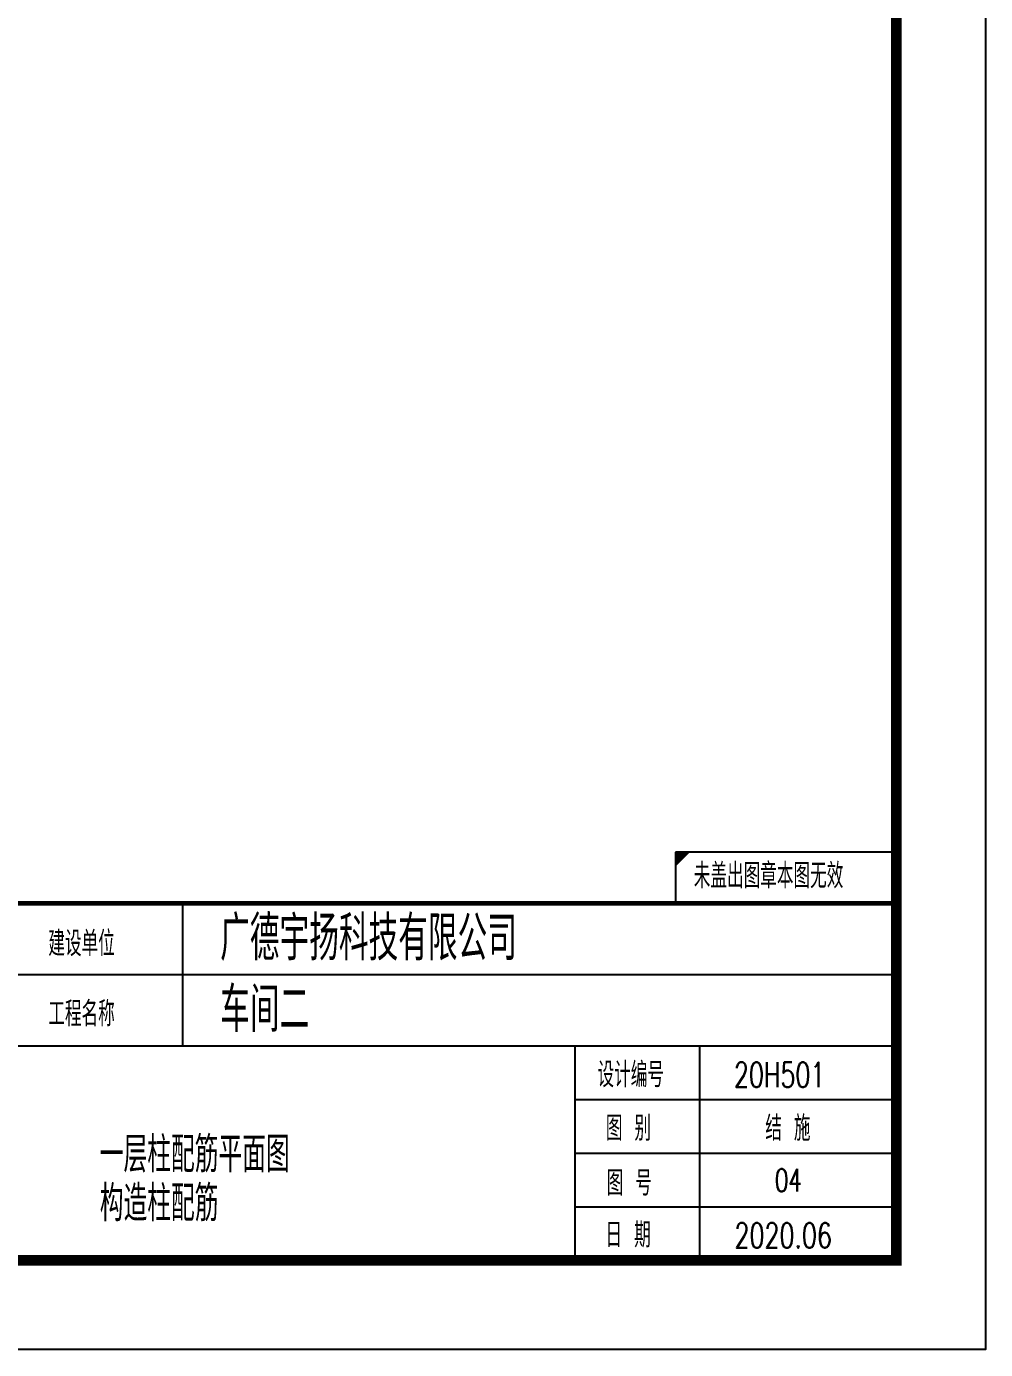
# Model space of a CAD drawing. Extents: x -2331248 to -1198620, y -977263 to -545844.
# Drawn here: x -1852438 to -1839003, y -676588 to -658059 of the extents above; entities that cross this region are included whole.
import ezdxf
from ezdxf.enums import TextEntityAlignment as Align

# ---------------------------------------------------------------- set-up
doc = ezdxf.new("R2010")
doc.units = 0
doc.header["$LTSCALE"] = 1000
doc.header["$MEASUREMENT"] = 0
doc.layers.get('0').update_dxf_attribs({"linetype": 'CONTINUOUS'})
for name, color, linetype in [('PUB_TITLE', 4, 'CONTINUOUS'), ('ROOM', 7, 'CONTINUOUS'), ('t图框', 222, 'CONTINUOUS'), ('文字', 7, 'CONTINUOUS')]:
    doc.layers.add(name, color=color, linetype=linetype)
doc.styles.add('HZ', font='tssdeng.shx', dxfattribs={"width": 0.8, "bigfont": 'tssdchn.shx'})
doc.styles.add('房间名称', font='SIMPLEX', dxfattribs={"width": 0.7, "bigfont": '0HZTXT'})

# ---------------------------------------------------------------- blocks, each defined once
blk = doc.blocks.new('ASDDA')
blk.add_line((-273366, 3061618), (-273366, 3065618))
at = {"layer": 't图框'}
for p, q in [((-273366, 3066190), (-275839, 3066190)), ((-275839, 3066190), (-275839, 3065618)), ((-275839, 3066040), (-275690, 3066190)), ((-273366, 3066190), (-273366, 3061618)), ((-273366, 3065618), (-295866, 3065618)), ((-281366, 3065618), (-281366, 3064018)), ((-273366, 3064818), (-283366, 3064818)), ((-273366, 3064018), (-295866, 3064018)), ((-276966, 3061618), (-276966, 3064018)), ((-275566, 3061618), (-275566, 3064018)), ((-276966, 3063418), (-273366, 3063418)), ((-276966, 3062818), (-273366, 3062818)), ((-276966, 3062218), (-273366, 3062218)), ((-315866, 3061618), (-273366, 3061618))]:
    blk.add_line(p, q, dxfattribs=at)
at = {"layer": 't图框', "const_width": 50}
blk.add_lwpolyline([(-295866, 3061618), (-295866, 3065618), (-273366, 3065618)], dxfattribs=at)
at = {"layer": 't图框'}
blk.add_solid([(-275839, 3066040), (-275690, 3066190), (-275839, 3066040), (-275839, 3066190)], dxfattribs=at)
at = {"style": '房间名称', "width": 0.7}
for s, p in [('未盖出图章本图无效', (-275635, 3065786)), ('建设单位', (-282868, 3065026)), ('工程名称', (-282868, 3064239)), ('设计编号', (-276714, 3063557)), ('20H501', (-275185, 3063557)), ('图 别', (-276620, 3062957)), ('结 施', (-274834, 3062957)), ('图 号', (-276611, 3062343)), ('日 期', (-276624, 3061762)), ('2020.06', (-275179, 3061757))]:
    blk.add_text(s, height=280, dxfattribs=at).set_placement(p)
at = {"layer": 'ROOM', "style": 'HZ', "width": 0.7}
for s, p in [('广德宇扬科技有限公司', (-280942, 3064977)), ('车间二', (-280942, 3064177))]:
    blk.add_text(s, height=500, dxfattribs=at).set_placement(p)

msp = doc.modelspace()

# ---------------------------------------------------------------- linework, layer by layer
at = {"layer": 'PUB_TITLE'}
msp.add_lwpolyline([(-1944128, -676588.1), (-1944128, -602338.1), (-1839003, -602338.1), (-1839003, -676588.1)], close=True, dxfattribs=at)
at = {"layer": 'PUB_TITLE', "const_width": 150}
msp.add_lwpolyline([(-1941003, -603588.1), (-1840253, -603588.1), (-1840253, -675338.1), (-1941003, -675338.1)], close=True, dxfattribs=at)

# ---------------------------------------------------------------- block references
at = {"lineweight": -3, "xscale": 1.250016957928892, "yscale": 1.250016958278138, "zscale": 1.250016957604765}
msp.add_blockref('ASDDA', (-1498541.4, -4502413.1), dxfattribs=at)

# ---------------------------------------------------------------- texts
at = {"layer": 'ROOM', "style": 'HZ', "width": 0.7}
for s, p in [('一层柱配筋平面图', (-1851410.8, -674106.4)), ('构造柱配筋', (-1851410.8, -674791.4))]:
    msp.add_text(s, height=500, dxfattribs=at).set_placement(p)
at = {"layer": '文字', "style": '房间名称', "width": 0.7}
msp.add_text('04', height=314.95, dxfattribs=at).set_placement((-1841764.8, -674216.4), align=Align.MIDDLE)

doc.saveas('drawing.dxf')
